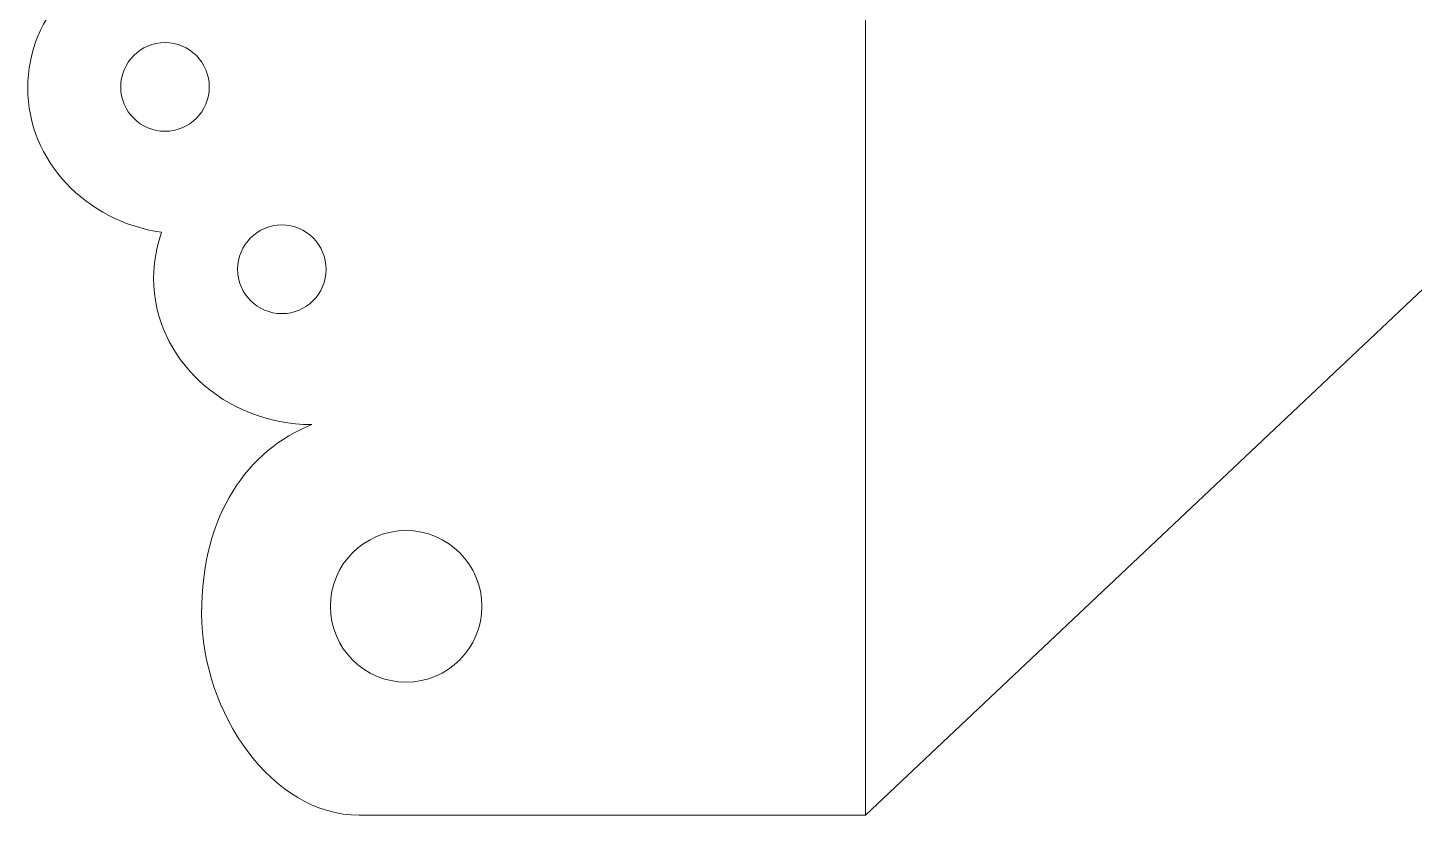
# Model space of a CAD drawing. Header units: centimetres. Extents: x -11.5 to 11.5, y -12.6 to 12.6.
# Drawn here: x -11.46 to -5.73, y -12.58 to -9.33 of the extents above; entities that cross this region are included whole.
import ezdxf
from ezdxf.lldxf.tags import DXFTag

# ---------------------------------------------------------------- set-up
doc = ezdxf.new("R2010")
doc.units = ezdxf.units.CM
doc.header["$MEASUREMENT"] = 0
doc.layers.add('Camada 1', color=7, linetype='Continuous')
tags = doc.linetypes.add('New Line15', pattern=[0.8, 0.5, -0.3]).pattern_tags.tags
tags[6:7] = [DXFTag(74, 4), DXFTag(75, 0), DXFTag(340, '0'), DXFTag(46, 1.0), DXFTag(50, 0.0), DXFTag(44, 0.0), DXFTag(45, 0.0)]
tags[4:5] = [DXFTag(74, 4), DXFTag(75, 0), DXFTag(340, '0'), DXFTag(46, 1.0), DXFTag(50, 0.0), DXFTag(44, 0.0), DXFTag(45, 0.0)]

msp = doc.modelspace()

# ---------------------------------------------------------------- linework, layer by layer
at = {"layer": 'Camada 1', "lineweight": 20}
for points, knots in [([(10.09125, 11.42), (10.09125, 11.42), (10.11903, 11.42), (10.11903, 11.42), (10.11903, 11.42), (10.11903, 11.42), (9.80152, 12.43813), (9.80152, 12.43813), (9.80152, 12.43813), (9.80152, 12.43813), (7.99952, 12.47341), (7.99952, 12.47341), (7.99952, 12.47341), (7.99952, 12.47341), (7.99952, 11.42), (7.99952, 11.42), (7.99952, 11.42), (7.99952, 11.42), (5.49952, 9.1435), (5.49952, 9.1435), (5.49952, 9.1435), (5.49952, 9.1435), (3.00049, 11.41912), (3.00049, 11.41912), (3.00049, 11.41912), (3.00049, 11.41912), (3.00049, 11.42), (3.00049, 11.42), (3.00049, 11.42), (3.00049, 11.42), (2.54188, 12.58), (2.54188, 12.58), (2.54188, 12.58), (2.54188, 12.58), (-2.45272, 12.58), (-2.45272, 12.58), (-2.45272, 12.58), (-2.45272, 12.58), (-2.99952, 11.42), (-2.99952, 11.42), (-2.99952, 11.42), (-2.99952, 11.42), (-5.49952, 9.1435), (-5.49952, 9.1435), (-5.49952, 9.1435), (-5.49952, 9.1435), (-7.99952, 11.42), (-7.99952, 11.42), (-7.99952, 11.42), (-7.99952, 11.42), (-7.99952, 12.24409), (-7.99952, 12.24409), (-7.99952, 12.24409), (-7.99952, 12.24409), (-9.58367, 12.24409), (-9.58367, 12.24409), (-9.58367, 12.24409), (-9.58367, 12.24409), (-10.16575, 11.42), (-10.16575, 11.42), (-10.16575, 11.42), (-10.16575, 11.42), (-10.09125, 11.42), (-10.09125, 11.42), (-10.09125, 11.42), (-10.45169, 11.42), (-10.74389, 11.05244), (-10.74389, 10.59903), (-10.74389, 10.59903), (-10.74389, 10.23077), (-10.55112, 9.91916), (-10.2856, 9.8151), (-10.2856, 9.8151), (-10.64833, 9.81493), (-10.94231, 9.54451), (-10.94231, 9.21097), (-10.94231, 9.21097), (-10.94231, 9.14457), (-10.93063, 9.08069), (-10.9091, 9.02092), (-10.9091, 9.02092), (-11.22281, 8.97528), (-11.46266, 8.72554), (-11.46266, 8.42427), (-11.46266, 8.42427), (-11.46266, 8.123), (-11.22281, 7.87326), (-10.9091, 7.82762), (-10.9091, 7.82762), (-10.93063, 7.76785), (-10.94231, 7.70397), (-10.94231, 7.63757), (-10.94231, 7.63757), (-10.94231, 7.30493), (-10.64991, 7.03511), (-10.28854, 7.03348), (-10.28854, 7.03348), (-10.55254, 6.92859), (-10.74389, 6.66198), (-10.74389, 6.25303), (-10.74389, 6.25303), (-10.74389, 5.84408), (-10.45278, 5.42), (-10.09235, 5.42), (-10.09235, 5.42), (-10.09235, 5.42), (-10.09125, 5.42), (-10.09125, 5.42), (-10.09125, 5.42), (-10.45169, 5.42), (-10.74389, 5.05244), (-10.74389, 4.59903), (-10.74389, 4.59903), (-10.74389, 4.23077), (-10.55112, 3.91916), (-10.2856, 3.8151), (-10.2856, 3.8151), (-10.64833, 3.81493), (-10.94231, 3.54451), (-10.94231, 3.21097), (-10.94231, 3.21097), (-10.94231, 3.14457), (-10.93063, 3.08069), (-10.9091, 3.02092), (-10.9091, 3.02092), (-11.22281, 2.97528), (-11.46266, 2.72554), (-11.46266, 2.42427), (-11.46266, 2.42427), (-11.46266, 2.123), (-11.22281, 1.87326), (-10.9091, 1.82762), (-10.9091, 1.82762), (-10.93063, 1.76785), (-10.94231, 1.70397), (-10.94231, 1.63757), (-10.94231, 1.63757), (-10.94231, 1.30493), (-10.64991, 1.03511), (-10.28854, 1.03348), (-10.28854, 1.03348), (-10.55254, 0.92859), (-10.74389, 0.66198), (-10.74389, 0.25303), (-10.74389, 0.25303), (-10.74389, -0.15592), (-10.45278, -0.58), (-10.09235, -0.58), (-10.09235, -0.58), (-10.09235, -0.58), (-10.09125, -0.58), (-10.09125, -0.58), (-10.09125, -0.58), (-10.45169, -0.58), (-10.74389, -0.94756), (-10.74389, -1.40097), (-10.74389, -1.40097), (-10.74389, -1.76923), (-10.55112, -2.08084), (-10.2856, -2.1849), (-10.2856, -2.1849), (-10.64833, -2.18507), (-10.94231, -2.45549), (-10.94231, -2.78903), (-10.94231, -2.78903), (-10.94231, -2.85543), (-10.93063, -2.91931), (-10.9091, -2.97908), (-10.9091, -2.97908), (-11.22281, -3.02472), (-11.46266, -3.27446), (-11.46266, -3.57573), (-11.46266, -3.57573), (-11.46266, -3.877), (-11.22281, -4.12674), (-10.9091, -4.17238), (-10.9091, -4.17238), (-10.93063, -4.23215), (-10.94231, -4.29603), (-10.94231, -4.36243), (-10.94231, -4.36243), (-10.94231, -4.69507), (-10.64991, -4.96489), (-10.28854, -4.96652), (-10.28854, -4.96652), (-10.55254, -5.07141), (-10.74389, -5.33802), (-10.74389, -5.74697), (-10.74389, -5.74697), (-10.74389, -6.15592), (-10.45278, -6.58), (-10.09235, -6.58), (-10.09235, -6.58), (-10.09235, -6.58), (-10.09125, -6.58), (-10.09125, -6.58), (-10.09125, -6.58), (-10.45169, -6.58), (-10.74389, -6.94756), (-10.74389, -7.40097), (-10.74389, -7.40097), (-10.74389, -7.76923), (-10.55112, -8.08084), (-10.2856, -8.1849), (-10.2856, -8.1849), (-10.64833, -8.18507), (-10.94231, -8.45549), (-10.94231, -8.78903), (-10.94231, -8.78903), (-10.94231, -8.85543), (-10.93063, -8.91931), (-10.9091, -8.97908), (-10.9091, -8.97908), (-11.22281, -9.02472), (-11.46266, -9.27446), (-11.46266, -9.57573), (-11.46266, -9.57573), (-11.46266, -9.877), (-11.22281, -10.12674), (-10.9091, -10.17238), (-10.9091, -10.17238), (-10.93063, -10.23215), (-10.94231, -10.29603), (-10.94231, -10.36243), (-10.94231, -10.36243), (-10.94231, -10.69507), (-10.64991, -10.96489), (-10.28854, -10.96652), (-10.28854, -10.96652), (-10.55254, -11.07141), (-10.74389, -11.33802), (-10.74389, -11.74697), (-10.74389, -11.74697), (-10.74389, -12.15592), (-10.45278, -12.58), (-10.09235, -12.58), (-10.09235, -12.58), (-10.09235, -12.58), (-9.93611, -12.58), (-9.93611, -12.58), (-9.93611, -12.58), (-9.93611, -12.58), (-7.99952, -12.58), (-7.99952, -12.58), (-7.99952, -12.58), (-7.99952, -12.58), (-5.49952, -10.22079), (-5.49952, -10.22079), (-5.49952, -10.22079), (-5.49952, -10.22079), (-2.99952, -12.58), (-2.99952, -12.58), (-2.99952, -12.58), (-2.99952, -12.58), (2.99952, -12.58), (2.99952, -12.58), (2.99952, -12.58), (2.99952, -12.58), (3.00049, -12.58), (3.00049, -12.58), (3.00049, -12.58), (3.00049, -12.58), (3.00049, -12.57908), (3.00049, -12.57908), (3.00049, -12.57908), (3.00049, -12.57908), (5.49952, -10.22079), (5.49952, -10.22079), (5.49952, -10.22079), (5.49952, -10.22079), (7.99952, -12.58), (7.99952, -12.58), (7.99952, -12.58), (7.99952, -12.58), (9.9361, -12.58), (9.9361, -12.58), (9.9361, -12.58), (9.9361, -12.58), (10.09235, -12.58), (10.09235, -12.58), (10.09235, -12.58), (10.45278, -12.58), (10.74389, -12.15592), (10.74389, -11.74697), (10.74389, -11.74697), (10.74389, -11.33802), (10.55254, -11.07141), (10.28853, -10.96652), (10.28853, -10.96652), (10.64991, -10.96489), (10.94231, -10.69507), (10.94231, -10.36243), (10.94231, -10.36243), (10.94231, -10.29603), (10.93063, -10.23215), (10.9091, -10.17238), (10.9091, -10.17238), (11.22281, -10.12674), (11.46265, -9.877), (11.46265, -9.57573), (11.46265, -9.57573), (11.46265, -9.27446), (11.22281, -9.02472), (10.9091, -8.97908), (10.9091, -8.97908), (10.93063, -8.91931), (10.94231, -8.85543), (10.94231, -8.78903), (10.94231, -8.78903), (10.94231, -8.45549), (10.64833, -8.18507), (10.2856, -8.1849), (10.2856, -8.1849), (10.55112, -8.08084), (10.74389, -7.76923), (10.74389, -7.40097), (10.74389, -7.40097), (10.74389, -6.94756), (10.45168, -6.58), (10.09125, -6.58), (10.09125, -6.58), (10.09125, -6.58), (10.09235, -6.58), (10.09235, -6.58), (10.09235, -6.58), (10.45278, -6.58), (10.74389, -6.15592), (10.74389, -5.74697), (10.74389, -5.74697), (10.74389, -5.33802), (10.55254, -5.07141), (10.28853, -4.96652), (10.28853, -4.96652), (10.64991, -4.96489), (10.94231, -4.69507), (10.94231, -4.36243), (10.94231, -4.36243), (10.94231, -4.29603), (10.93063, -4.23215), (10.9091, -4.17238), (10.9091, -4.17238), (11.22281, -4.12674), (11.46265, -3.877), (11.46265, -3.57573), (11.46265, -3.57573), (11.46265, -3.27446), (11.22281, -3.02472), (10.9091, -2.97908), (10.9091, -2.97908), (10.93063, -2.91931), (10.94231, -2.85543), (10.94231, -2.78903), (10.94231, -2.78903), (10.94231, -2.45549), (10.64833, -2.18507), (10.2856, -2.1849), (10.2856, -2.1849), (10.55112, -2.08084), (10.74389, -1.76923), (10.74389, -1.40097), (10.74389, -1.40097), (10.74389, -0.94756), (10.45168, -0.58), (10.09125, -0.58), (10.09125, -0.58), (10.09125, -0.58), (10.09235, -0.58), (10.09235, -0.58), (10.09235, -0.58), (10.45278, -0.58), (10.74389, -0.15592), (10.74389, 0.25303), (10.74389, 0.25303), (10.74389, 0.66198), (10.55254, 0.92859), (10.28853, 1.03348), (10.28853, 1.03348), (10.64991, 1.03511), (10.94231, 1.30493), (10.94231, 1.63757), (10.94231, 1.63757), (10.94231, 1.70397), (10.93063, 1.76785), (10.9091, 1.82762), (10.9091, 1.82762), (11.22281, 1.87326), (11.46265, 2.123), (11.46265, 2.42427), (11.46265, 2.42427), (11.46265, 2.72554), (11.22281, 2.97528), (10.9091, 3.02092), (10.9091, 3.02092), (10.93063, 3.08069), (10.94231, 3.14457), (10.94231, 3.21097), (10.94231, 3.21097), (10.94231, 3.54451), (10.64833, 3.81493), (10.2856, 3.8151), (10.2856, 3.8151), (10.55112, 3.91916), (10.74389, 4.23077), (10.74389, 4.59903), (10.74389, 4.59903), (10.74389, 5.05244), (10.45168, 5.42), (10.09125, 5.42), (10.09125, 5.42), (10.09125, 5.42), (10.09235, 5.42), (10.09235, 5.42), (10.09235, 5.42), (10.45278, 5.42), (10.74389, 5.84408), (10.74389, 6.25303), (10.74389, 6.25303), (10.74389, 6.66198), (10.55254, 6.92859), (10.28853, 7.03348), (10.28853, 7.03348), (10.64991, 7.03511), (10.94231, 7.30493), (10.94231, 7.63757), (10.94231, 7.63757), (10.94231, 7.70397), (10.93063, 7.76785), (10.9091, 7.82762), (10.9091, 7.82762), (11.22281, 7.87326), (11.46265, 8.123), (11.46265, 8.42427), (11.46265, 8.42427), (11.46265, 8.72554), (11.22281, 8.97528), (10.9091, 9.02092), (10.9091, 9.02092), (10.93063, 9.08069), (10.94231, 9.14457), (10.94231, 9.21097), (10.94231, 9.21097), (10.94231, 9.54451), (10.64833, 9.81493), (10.2856, 9.8151), (10.2856, 9.8151), (10.55112, 9.91916), (10.74389, 10.23077), (10.74389, 10.59903), (10.74389, 10.59903), (10.74389, 11.05244), (10.45168, 11.42), (10.09125, 11.42)], [0, 0, 0, 0, 0.0087719, 0.0087719, 0.0087719, 0.0087719, 0.0175439, 0.0175439, 0.0175439, 0.0175439, 0.0263158, 0.0263158, 0.0263158, 0.0263158, 0.0350877, 0.0350877, 0.0350877, 0.0350877, 0.0438596, 0.0438596, 0.0438596, 0.0438596, 0.0526316, 0.0526316, 0.0526316, 0.0526316, 0.0614035, 0.0614035, 0.0614035, 0.0614035, 0.0701754, 0.0701754, 0.0701754, 0.0701754, 0.0789474, 0.0789474, 0.0789474, 0.0789474, 0.0877193, 0.0877193, 0.0877193, 0.0877193, 0.0964912, 0.0964912, 0.0964912, 0.0964912, 0.1052632, 0.1052632, 0.1052632, 0.1052632, 0.1140351, 0.1140351, 0.1140351, 0.1140351, 0.122807, 0.122807, 0.122807, 0.122807, 0.1315789, 0.1315789, 0.1315789, 0.1315789, 0.1403509, 0.1403509, 0.1403509, 0.1403509, 0.1491228, 0.1491228, 0.1491228, 0.1491228, 0.1578947, 0.1578947, 0.1578947, 0.1578947, 0.1666667, 0.1666667, 0.1666667, 0.1666667, 0.1754386, 0.1754386, 0.1754386, 0.1754386, 0.1842105, 0.1842105, 0.1842105, 0.1842105, 0.1929825, 0.1929825, 0.1929825, 0.1929825, 0.2017544, 0.2017544, 0.2017544, 0.2017544, 0.2105263, 0.2105263, 0.2105263, 0.2105263, 0.2192982, 0.2192982, 0.2192982, 0.2192982, 0.2280702, 0.2280702, 0.2280702, 0.2280702, 0.2368421, 0.2368421, 0.2368421, 0.2368421, 0.245614, 0.245614, 0.245614, 0.245614, 0.254386, 0.254386, 0.254386, 0.254386, 0.2631579, 0.2631579, 0.2631579, 0.2631579, 0.2719298, 0.2719298, 0.2719298, 0.2719298, 0.2807018, 0.2807018, 0.2807018, 0.2807018, 0.2894737, 0.2894737, 0.2894737, 0.2894737, 0.2982456, 0.2982456, 0.2982456, 0.2982456, 0.3070175, 0.3070175, 0.3070175, 0.3070175, 0.3157895, 0.3157895, 0.3157895, 0.3157895, 0.3245614, 0.3245614, 0.3245614, 0.3245614, 0.3333333, 0.3333333, 0.3333333, 0.3333333, 0.3421053, 0.3421053, 0.3421053, 0.3421053, 0.3508772, 0.3508772, 0.3508772, 0.3508772, 0.3596491, 0.3596491, 0.3596491, 0.3596491, 0.3684211, 0.3684211, 0.3684211, 0.3684211, 0.377193, 0.377193, 0.377193, 0.377193, 0.3859649, 0.3859649, 0.3859649, 0.3859649, 0.3947368, 0.3947368, 0.3947368, 0.3947368, 0.4035088, 0.4035088, 0.4035088, 0.4035088, 0.4122807, 0.4122807, 0.4122807, 0.4122807, 0.4210526, 0.4210526, 0.4210526, 0.4210526, 0.4298246, 0.4298246, 0.4298246, 0.4298246, 0.4385965, 0.4385965, 0.4385965, 0.4385965, 0.4473684, 0.4473684, 0.4473684, 0.4473684, 0.4561404, 0.4561404, 0.4561404, 0.4561404, 0.4649123, 0.4649123, 0.4649123, 0.4649123, 0.4736842, 0.4736842, 0.4736842, 0.4736842, 0.4824561, 0.4824561, 0.4824561, 0.4824561, 0.4912281, 0.4912281, 0.4912281, 0.4912281, 0.5, 0.5, 0.5, 0.5, 0.5087719, 0.5087719, 0.5087719, 0.5087719, 0.5175439, 0.5175439, 0.5175439, 0.5175439, 0.5263158, 0.5263158, 0.5263158, 0.5263158, 0.5350877, 0.5350877, 0.5350877, 0.5350877, 0.5438596, 0.5438596, 0.5438596, 0.5438596, 0.5526316, 0.5526316, 0.5526316, 0.5526316, 0.5614035, 0.5614035, 0.5614035, 0.5614035, 0.5701754, 0.5701754, 0.5701754, 0.5701754, 0.5789474, 0.5789474, 0.5789474, 0.5789474, 0.5877193, 0.5877193, 0.5877193, 0.5877193, 0.5964912, 0.5964912, 0.5964912, 0.5964912, 0.6052632, 0.6052632, 0.6052632, 0.6052632, 0.6140351, 0.6140351, 0.6140351, 0.6140351, 0.622807, 0.622807, 0.622807, 0.622807, 0.6315789, 0.6315789, 0.6315789, 0.6315789, 0.6403509, 0.6403509, 0.6403509, 0.6403509, 0.6491228, 0.6491228, 0.6491228, 0.6491228, 0.6578947, 0.6578947, 0.6578947, 0.6578947, 0.6666667, 0.6666667, 0.6666667, 0.6666667, 0.6754386, 0.6754386, 0.6754386, 0.6754386, 0.6842105, 0.6842105, 0.6842105, 0.6842105, 0.6929825, 0.6929825, 0.6929825, 0.6929825, 0.7017544, 0.7017544, 0.7017544, 0.7017544, 0.7105263, 0.7105263, 0.7105263, 0.7105263, 0.7192982, 0.7192982, 0.7192982, 0.7192982, 0.7280702, 0.7280702, 0.7280702, 0.7280702, 0.7368421, 0.7368421, 0.7368421, 0.7368421, 0.745614, 0.745614, 0.745614, 0.745614, 0.754386, 0.754386, 0.754386, 0.754386, 0.7631579, 0.7631579, 0.7631579, 0.7631579, 0.7719298, 0.7719298, 0.7719298, 0.7719298, 0.7807018, 0.7807018, 0.7807018, 0.7807018, 0.7894737, 0.7894737, 0.7894737, 0.7894737, 0.7982456, 0.7982456, 0.7982456, 0.7982456, 0.8070175, 0.8070175, 0.8070175, 0.8070175, 0.8157895, 0.8157895, 0.8157895, 0.8157895, 0.8245614, 0.8245614, 0.8245614, 0.8245614, 0.8333333, 0.8333333, 0.8333333, 0.8333333, 0.8421053, 0.8421053, 0.8421053, 0.8421053, 0.8508772, 0.8508772, 0.8508772, 0.8508772, 0.8596491, 0.8596491, 0.8596491, 0.8596491, 0.8684211, 0.8684211, 0.8684211, 0.8684211, 0.877193, 0.877193, 0.877193, 0.877193, 0.8859649, 0.8859649, 0.8859649, 0.8859649, 0.8947368, 0.8947368, 0.8947368, 0.8947368, 0.9035088, 0.9035088, 0.9035088, 0.9035088, 0.9122807, 0.9122807, 0.9122807, 0.9122807, 0.9210526, 0.9210526, 0.9210526, 0.9210526, 0.9298246, 0.9298246, 0.9298246, 0.9298246, 0.9385965, 0.9385965, 0.9385965, 0.9385965, 0.9473684, 0.9473684, 0.9473684, 0.9473684, 0.9561404, 0.9561404, 0.9561404, 0.9561404, 0.9649123, 0.9649123, 0.9649123, 0.9649123, 0.9736842, 0.9736842, 0.9736842, 0.9736842, 0.9824561, 0.9824561, 0.9824561, 0.9824561, 1, 1, 1, 1]), ([(-10.89512, -9.38891), (-10.99618, -9.38891), (-11.07811, -9.47084), (-11.07811, -9.57191), (-11.07811, -9.57191), (-11.07812, -9.67298), (-10.99618, -9.75491), (-10.89512, -9.75491), (-10.89512, -9.75491), (-10.79405, -9.75491), (-10.71212, -9.67298), (-10.71212, -9.57191), (-10.71212, -9.57191), (-10.71211, -9.47084), (-10.79405, -9.38891), (-10.89512, -9.38891)], [0, 0, 0, 0, 0.2, 0.2, 0.2, 0.2, 0.4, 0.4, 0.4, 0.4, 0.6, 0.6, 0.6, 0.6, 1, 1, 1, 1]), ([(-10.89512, -9.38891), (-10.99618, -9.38891), (-11.07811, -9.47084), (-11.07811, -9.57191), (-11.07811, -9.57191), (-11.07812, -9.67298), (-10.99618, -9.75491), (-10.89512, -9.75491), (-10.89512, -9.75491), (-10.79405, -9.75491), (-10.71212, -9.67298), (-10.71212, -9.57191), (-10.71212, -9.57191), (-10.71211, -9.47084), (-10.79405, -9.38891), (-10.89512, -9.38891)], [0, 0, 0, 0, 0.2, 0.2, 0.2, 0.2, 0.4, 0.4, 0.4, 0.4, 0.6, 0.6, 0.6, 0.6, 1, 1, 1, 1]), ([(-10.89512, -9.38891), (-10.99618, -9.38891), (-11.07811, -9.47084), (-11.07811, -9.57191), (-11.07811, -9.57191), (-11.07812, -9.67298), (-10.99618, -9.75491), (-10.89512, -9.75491), (-10.89512, -9.75491), (-10.79405, -9.75491), (-10.71212, -9.67298), (-10.71212, -9.57191), (-10.71212, -9.57191), (-10.71211, -9.47084), (-10.79405, -9.38891), (-10.89512, -9.38891)], [0, 0, 0, 0, 0.2, 0.2, 0.2, 0.2, 0.4, 0.4, 0.4, 0.4, 0.6, 0.6, 0.6, 0.6, 1, 1, 1, 1]), ([(-10.89512, -9.38891), (-10.99618, -9.38891), (-11.07811, -9.47085), (-11.07811, -9.57191), (-11.07811, -9.57191), (-11.07812, -9.67298), (-10.99618, -9.75491), (-10.89512, -9.75491), (-10.89512, -9.75491), (-10.79405, -9.75491), (-10.71212, -9.67298), (-10.71212, -9.57191), (-10.71212, -9.57191), (-10.71211, -9.47085), (-10.79405, -9.38891), (-10.89512, -9.38891)], [0, 0, 0, 0, 0.2, 0.2, 0.2, 0.2, 0.4, 0.4, 0.4, 0.4, 0.6, 0.6, 0.6, 0.6, 1, 1, 1, 1]), ([(-10.89512, -9.38892), (-10.99618, -9.38892), (-11.07811, -9.47085), (-11.07811, -9.57192), (-11.07811, -9.57192), (-11.07812, -9.67298), (-10.99618, -9.75492), (-10.89512, -9.75492), (-10.89512, -9.75492), (-10.79405, -9.75492), (-10.71212, -9.67298), (-10.71212, -9.57192), (-10.71212, -9.57192), (-10.71211, -9.47085), (-10.79405, -9.38892), (-10.89512, -9.38892)], [0, 0, 0, 0, 0.2, 0.2, 0.2, 0.2, 0.4, 0.4, 0.4, 0.4, 0.6, 0.6, 0.6, 0.6, 1, 1, 1, 1]), ([(-10.89512, -9.38892), (-10.99618, -9.38892), (-11.07811, -9.47085), (-11.07811, -9.57192), (-11.07811, -9.57192), (-11.07812, -9.67298), (-10.99618, -9.75492), (-10.89512, -9.75492), (-10.89512, -9.75492), (-10.79405, -9.75492), (-10.71212, -9.67299), (-10.71212, -9.57192), (-10.71212, -9.57192), (-10.71211, -9.47085), (-10.79405, -9.38892), (-10.89512, -9.38892)], [0, 0, 0, 0, 0.2, 0.2, 0.2, 0.2, 0.4, 0.4, 0.4, 0.4, 0.6, 0.6, 0.6, 0.6, 1, 1, 1, 1]), ([(-10.89512, -9.38892), (-10.99618, -9.38892), (-11.07811, -9.47085), (-11.07811, -9.57192), (-11.07811, -9.57192), (-11.07812, -9.67299), (-10.99618, -9.75492), (-10.89512, -9.75492), (-10.89512, -9.75492), (-10.79405, -9.75492), (-10.71212, -9.67299), (-10.71212, -9.57192), (-10.71212, -9.57192), (-10.71211, -9.47085), (-10.79405, -9.38892), (-10.89512, -9.38892)], [0, 0, 0, 0, 0.2, 0.2, 0.2, 0.2, 0.4, 0.4, 0.4, 0.4, 0.6, 0.6, 0.6, 0.6, 1, 1, 1, 1]), ([(-10.89512, -9.38892), (-10.99618, -9.38892), (-11.07811, -9.47085), (-11.07811, -9.57192), (-11.07811, -9.57192), (-11.07812, -9.67299), (-10.99618, -9.75492), (-10.89512, -9.75492), (-10.89512, -9.75492), (-10.79405, -9.75492), (-10.71212, -9.67299), (-10.71212, -9.57192), (-10.71212, -9.57192), (-10.71211, -9.47085), (-10.79405, -9.38892), (-10.89512, -9.38892)], [0, 0, 0, 0, 0.2, 0.2, 0.2, 0.2, 0.4, 0.4, 0.4, 0.4, 0.6, 0.6, 0.6, 0.6, 1, 1, 1, 1]), ([(-10.89512, -9.38892), (-10.99618, -9.38892), (-11.07811, -9.47085), (-11.07811, -9.57192), (-11.07811, -9.57192), (-11.07812, -9.67299), (-10.99618, -9.75492), (-10.89512, -9.75492), (-10.89512, -9.75492), (-10.79405, -9.75492), (-10.71212, -9.67299), (-10.71212, -9.57192), (-10.71212, -9.57192), (-10.71211, -9.47085), (-10.79405, -9.38892), (-10.89512, -9.38892)], [0, 0, 0, 0, 0.2, 0.2, 0.2, 0.2, 0.4, 0.4, 0.4, 0.4, 0.6, 0.6, 0.6, 0.6, 1, 1, 1, 1]), ([(-10.89512, -9.38892), (-10.99618, -9.38892), (-11.07811, -9.47085), (-11.07811, -9.57192), (-11.07811, -9.57192), (-11.07812, -9.67299), (-10.99618, -9.75492), (-10.89512, -9.75492), (-10.89512, -9.75492), (-10.79405, -9.75492), (-10.71212, -9.67299), (-10.71212, -9.57192), (-10.71212, -9.57192), (-10.71211, -9.47085), (-10.79405, -9.38892), (-10.89512, -9.38892)], [0, 0, 0, 0, 0.2, 0.2, 0.2, 0.2, 0.4, 0.4, 0.4, 0.4, 0.6, 0.6, 0.6, 0.6, 1, 1, 1, 1]), ([(-10.89512, -9.38892), (-10.99618, -9.38892), (-11.07811, -9.47086), (-11.07811, -9.57192), (-11.07811, -9.57192), (-11.07812, -9.67299), (-10.99618, -9.75492), (-10.89512, -9.75492), (-10.89512, -9.75492), (-10.79405, -9.75492), (-10.71212, -9.67299), (-10.71212, -9.57192), (-10.71212, -9.57192), (-10.71211, -9.47086), (-10.79405, -9.38892), (-10.89512, -9.38892)], [0, 0, 0, 0, 0.2, 0.2, 0.2, 0.2, 0.4, 0.4, 0.4, 0.4, 0.6, 0.6, 0.6, 0.6, 1, 1, 1, 1]), ([(-10.89512, -9.38892), (-10.99618, -9.38892), (-11.07811, -9.47086), (-11.07811, -9.57192), (-11.07811, -9.57192), (-11.07812, -9.67299), (-10.99618, -9.75492), (-10.89512, -9.75492), (-10.89512, -9.75492), (-10.79405, -9.75492), (-10.71212, -9.67299), (-10.71212, -9.57193), (-10.71212, -9.57193), (-10.71211, -9.47086), (-10.79405, -9.38892), (-10.89512, -9.38892)], [0, 0, 0, 0, 0.2, 0.2, 0.2, 0.2, 0.4, 0.4, 0.4, 0.4, 0.6, 0.6, 0.6, 0.6, 1, 1, 1, 1]), ([(-10.89512, -9.38893), (-10.99618, -9.38893), (-11.07811, -9.47086), (-11.07811, -9.57193), (-11.07811, -9.57193), (-11.07812, -9.67299), (-10.99618, -9.75493), (-10.89512, -9.75493), (-10.89512, -9.75493), (-10.79405, -9.75493), (-10.71212, -9.67299), (-10.71212, -9.57193), (-10.71212, -9.57193), (-10.71211, -9.47086), (-10.79405, -9.38893), (-10.89512, -9.38893)], [0, 0, 0, 0, 0.2, 0.2, 0.2, 0.2, 0.4, 0.4, 0.4, 0.4, 0.6, 0.6, 0.6, 0.6, 1, 1, 1, 1]), ([(-10.89512, -9.38893), (-10.99618, -9.38893), (-11.07811, -9.47086), (-11.07811, -9.57193), (-11.07811, -9.57193), (-11.07812, -9.673), (-10.99618, -9.75493), (-10.89512, -9.75493), (-10.89512, -9.75493), (-10.79405, -9.75493), (-10.71212, -9.673), (-10.71212, -9.57193), (-10.71212, -9.57193), (-10.71211, -9.47086), (-10.79405, -9.38893), (-10.89512, -9.38893)], [0, 0, 0, 0, 0.2, 0.2, 0.2, 0.2, 0.4, 0.4, 0.4, 0.4, 0.6, 0.6, 0.6, 0.6, 1, 1, 1, 1]), ([(-10.89512, -9.38893), (-10.99618, -9.38893), (-11.07811, -9.47086), (-11.07811, -9.57193), (-11.07811, -9.57193), (-11.07812, -9.673), (-10.99618, -9.75493), (-10.89512, -9.75493), (-10.89512, -9.75493), (-10.79405, -9.75493), (-10.71212, -9.673), (-10.71212, -9.57193), (-10.71212, -9.57193), (-10.71211, -9.47086), (-10.79405, -9.38893), (-10.89512, -9.38893)], [0, 0, 0, 0, 0.2, 0.2, 0.2, 0.2, 0.4, 0.4, 0.4, 0.4, 0.6, 0.6, 0.6, 0.6, 1, 1, 1, 1]), ([(-10.89512, -9.38893), (-10.99618, -9.38893), (-11.07811, -9.47086), (-11.07811, -9.57193), (-11.07811, -9.57193), (-11.07812, -9.673), (-10.99618, -9.75493), (-10.89512, -9.75493), (-10.89512, -9.75493), (-10.79405, -9.75493), (-10.71212, -9.673), (-10.71212, -9.57193), (-10.71212, -9.57193), (-10.71211, -9.47086), (-10.79405, -9.38893), (-10.89512, -9.38893)], [0, 0, 0, 0, 0.2, 0.2, 0.2, 0.2, 0.4, 0.4, 0.4, 0.4, 0.6, 0.6, 0.6, 0.6, 1, 1, 1, 1]), ([(-10.89512, -9.38893), (-10.99618, -9.38893), (-11.07811, -9.47086), (-11.07811, -9.57193), (-11.07811, -9.57193), (-11.07812, -9.673), (-10.99618, -9.75493), (-10.89512, -9.75493), (-10.89512, -9.75493), (-10.79405, -9.75493), (-10.71212, -9.673), (-10.71212, -9.57193), (-10.71212, -9.57193), (-10.71211, -9.47086), (-10.79405, -9.38893), (-10.89512, -9.38893)], [0, 0, 0, 0, 0.2, 0.2, 0.2, 0.2, 0.4, 0.4, 0.4, 0.4, 0.6, 0.6, 0.6, 0.6, 1, 1, 1, 1]), ([(-10.89512, -9.38893), (-10.99618, -9.38893), (-11.07811, -9.47086), (-11.07811, -9.57193), (-11.07811, -9.57193), (-11.07812, -9.673), (-10.99618, -9.75493), (-10.89512, -9.75493), (-10.89512, -9.75493), (-10.79405, -9.75493), (-10.71212, -9.673), (-10.71212, -9.57193), (-10.71212, -9.57193), (-10.71211, -9.47086), (-10.79405, -9.38893), (-10.89512, -9.38893)], [0, 0, 0, 0, 0.2, 0.2, 0.2, 0.2, 0.4, 0.4, 0.4, 0.4, 0.6, 0.6, 0.6, 0.6, 1, 1, 1, 1]), ([(-10.89512, -9.38893), (-10.99618, -9.38893), (-11.07811, -9.47087), (-11.07811, -9.57193), (-11.07811, -9.57193), (-11.07812, -9.673), (-10.99618, -9.75493), (-10.89512, -9.75493), (-10.89512, -9.75493), (-10.79405, -9.75493), (-10.71212, -9.673), (-10.71212, -9.57193), (-10.71212, -9.57193), (-10.71211, -9.47087), (-10.79405, -9.38893), (-10.89512, -9.38893)], [0, 0, 0, 0, 0.2, 0.2, 0.2, 0.2, 0.4, 0.4, 0.4, 0.4, 0.6, 0.6, 0.6, 0.6, 1, 1, 1, 1]), ([(-10.89512, -9.38894), (-10.99618, -9.38894), (-11.07811, -9.47087), (-11.07811, -9.57193), (-11.07811, -9.57193), (-11.07812, -9.673), (-10.99618, -9.75493), (-10.89512, -9.75494), (-10.89512, -9.75494), (-10.79405, -9.75494), (-10.71212, -9.673), (-10.71212, -9.57194), (-10.71212, -9.57194), (-10.71211, -9.47087), (-10.79405, -9.38894), (-10.89512, -9.38894)], [0, 0, 0, 0, 0.2, 0.2, 0.2, 0.2, 0.4, 0.4, 0.4, 0.4, 0.6, 0.6, 0.6, 0.6, 1, 1, 1, 1]), ([(-10.89512, -9.38894), (-10.99618, -9.38894), (-11.07811, -9.47087), (-11.07811, -9.57194), (-11.07811, -9.57194), (-11.07812, -9.673), (-10.99618, -9.75494), (-10.89512, -9.75494), (-10.89512, -9.75494), (-10.79405, -9.75494), (-10.71212, -9.67301), (-10.71212, -9.57194), (-10.71212, -9.57194), (-10.71211, -9.47087), (-10.79405, -9.38894), (-10.89512, -9.38894)], [0, 0, 0, 0, 0.2, 0.2, 0.2, 0.2, 0.4, 0.4, 0.4, 0.4, 0.6, 0.6, 0.6, 0.6, 1, 1, 1, 1]), ([(-10.41226, -10.14193), (-10.51332, -10.14193), (-10.59525, -10.22386), (-10.59525, -10.32493), (-10.59525, -10.32493), (-10.59526, -10.426), (-10.51332, -10.50793), (-10.41226, -10.50793), (-10.41226, -10.50793), (-10.31119, -10.50793), (-10.22926, -10.426), (-10.22926, -10.32493), (-10.22926, -10.32493), (-10.22925, -10.22386), (-10.31119, -10.14193), (-10.41226, -10.14193)], [0, 0, 0, 0, 0.2, 0.2, 0.2, 0.2, 0.4, 0.4, 0.4, 0.4, 0.6, 0.6, 0.6, 0.6, 1, 1, 1, 1]), ([(-10.41226, -10.14193), (-10.51332, -10.14193), (-10.59525, -10.22386), (-10.59525, -10.32493), (-10.59525, -10.32493), (-10.59526, -10.426), (-10.51332, -10.50793), (-10.41226, -10.50793), (-10.41226, -10.50793), (-10.31119, -10.50793), (-10.22926, -10.426), (-10.22926, -10.32493), (-10.22926, -10.32493), (-10.22925, -10.22386), (-10.31119, -10.14193), (-10.41226, -10.14193)], [0, 0, 0, 0, 0.2, 0.2, 0.2, 0.2, 0.4, 0.4, 0.4, 0.4, 0.6, 0.6, 0.6, 0.6, 1, 1, 1, 1]), ([(-10.41226, -10.14193), (-10.51332, -10.14193), (-10.59525, -10.22386), (-10.59525, -10.32493), (-10.59525, -10.32493), (-10.59526, -10.426), (-10.51332, -10.50793), (-10.41226, -10.50793), (-10.41226, -10.50793), (-10.31119, -10.50793), (-10.22926, -10.426), (-10.22926, -10.32493), (-10.22926, -10.32493), (-10.22925, -10.22386), (-10.31119, -10.14193), (-10.41226, -10.14193)], [0, 0, 0, 0, 0.2, 0.2, 0.2, 0.2, 0.4, 0.4, 0.4, 0.4, 0.6, 0.6, 0.6, 0.6, 1, 1, 1, 1]), ([(-10.41226, -10.14193), (-10.51332, -10.14193), (-10.59525, -10.22387), (-10.59525, -10.32493), (-10.59525, -10.32493), (-10.59526, -10.426), (-10.51332, -10.50793), (-10.41226, -10.50793), (-10.41226, -10.50793), (-10.31119, -10.50793), (-10.22926, -10.426), (-10.22926, -10.32493), (-10.22926, -10.32493), (-10.22925, -10.22387), (-10.31119, -10.14193), (-10.41226, -10.14193)], [0, 0, 0, 0, 0.2, 0.2, 0.2, 0.2, 0.4, 0.4, 0.4, 0.4, 0.6, 0.6, 0.6, 0.6, 1, 1, 1, 1]), ([(-10.41226, -10.14194), (-10.51332, -10.14194), (-10.59525, -10.22387), (-10.59525, -10.32494), (-10.59525, -10.32494), (-10.59526, -10.426), (-10.51332, -10.50794), (-10.41226, -10.50794), (-10.41226, -10.50794), (-10.31119, -10.50794), (-10.22926, -10.426), (-10.22926, -10.32494), (-10.22926, -10.32494), (-10.22925, -10.22387), (-10.31119, -10.14194), (-10.41226, -10.14194)], [0, 0, 0, 0, 0.2, 0.2, 0.2, 0.2, 0.4, 0.4, 0.4, 0.4, 0.6, 0.6, 0.6, 0.6, 1, 1, 1, 1]), ([(-10.41226, -10.14194), (-10.51332, -10.14194), (-10.59525, -10.22387), (-10.59525, -10.32494), (-10.59525, -10.32494), (-10.59526, -10.426), (-10.51332, -10.50794), (-10.41226, -10.50794), (-10.41226, -10.50794), (-10.31119, -10.50794), (-10.22926, -10.42601), (-10.22926, -10.32494), (-10.22926, -10.32494), (-10.22925, -10.22387), (-10.31119, -10.14194), (-10.41226, -10.14194)], [0, 0, 0, 0, 0.2, 0.2, 0.2, 0.2, 0.4, 0.4, 0.4, 0.4, 0.6, 0.6, 0.6, 0.6, 1, 1, 1, 1]), ([(-10.41226, -10.14194), (-10.51332, -10.14194), (-10.59525, -10.22387), (-10.59525, -10.32494), (-10.59525, -10.32494), (-10.59526, -10.42601), (-10.51332, -10.50794), (-10.41226, -10.50794), (-10.41226, -10.50794), (-10.31119, -10.50794), (-10.22926, -10.42601), (-10.22926, -10.32494), (-10.22926, -10.32494), (-10.22925, -10.22387), (-10.31119, -10.14194), (-10.41226, -10.14194)], [0, 0, 0, 0, 0.2, 0.2, 0.2, 0.2, 0.4, 0.4, 0.4, 0.4, 0.6, 0.6, 0.6, 0.6, 1, 1, 1, 1]), ([(-10.41226, -10.14194), (-10.51332, -10.14194), (-10.59525, -10.22387), (-10.59525, -10.32494), (-10.59525, -10.32494), (-10.59526, -10.42601), (-10.51332, -10.50794), (-10.41226, -10.50794), (-10.41226, -10.50794), (-10.31119, -10.50794), (-10.22926, -10.42601), (-10.22926, -10.32494), (-10.22926, -10.32494), (-10.22925, -10.22387), (-10.31119, -10.14194), (-10.41226, -10.14194)], [0, 0, 0, 0, 0.2, 0.2, 0.2, 0.2, 0.4, 0.4, 0.4, 0.4, 0.6, 0.6, 0.6, 0.6, 1, 1, 1, 1]), ([(-10.41226, -10.14194), (-10.51332, -10.14194), (-10.59525, -10.22387), (-10.59525, -10.32494), (-10.59525, -10.32494), (-10.59526, -10.42601), (-10.51332, -10.50794), (-10.41226, -10.50794), (-10.41226, -10.50794), (-10.31119, -10.50794), (-10.22926, -10.42601), (-10.22926, -10.32494), (-10.22926, -10.32494), (-10.22925, -10.22387), (-10.31119, -10.14194), (-10.41226, -10.14194)], [0, 0, 0, 0, 0.2, 0.2, 0.2, 0.2, 0.4, 0.4, 0.4, 0.4, 0.6, 0.6, 0.6, 0.6, 1, 1, 1, 1]), ([(-10.41226, -10.14194), (-10.51332, -10.14194), (-10.59525, -10.22387), (-10.59525, -10.32494), (-10.59525, -10.32494), (-10.59526, -10.42601), (-10.51332, -10.50794), (-10.41226, -10.50794), (-10.41226, -10.50794), (-10.31119, -10.50794), (-10.22926, -10.42601), (-10.22926, -10.32494), (-10.22926, -10.32494), (-10.22925, -10.22387), (-10.31119, -10.14194), (-10.41226, -10.14194)], [0, 0, 0, 0, 0.2, 0.2, 0.2, 0.2, 0.4, 0.4, 0.4, 0.4, 0.6, 0.6, 0.6, 0.6, 1, 1, 1, 1]), ([(-10.41226, -10.14194), (-10.51332, -10.14194), (-10.59525, -10.22388), (-10.59525, -10.32494), (-10.59525, -10.32494), (-10.59526, -10.42601), (-10.51332, -10.50794), (-10.41226, -10.50794), (-10.41226, -10.50794), (-10.31119, -10.50794), (-10.22926, -10.42601), (-10.22926, -10.32494), (-10.22926, -10.32494), (-10.22925, -10.22388), (-10.31119, -10.14194), (-10.41226, -10.14194)], [0, 0, 0, 0, 0.2, 0.2, 0.2, 0.2, 0.4, 0.4, 0.4, 0.4, 0.6, 0.6, 0.6, 0.6, 1, 1, 1, 1]), ([(-10.41226, -10.14194), (-10.51332, -10.14194), (-10.59525, -10.22388), (-10.59525, -10.32494), (-10.59525, -10.32494), (-10.59526, -10.42601), (-10.51332, -10.50794), (-10.41226, -10.50794), (-10.41226, -10.50794), (-10.31119, -10.50794), (-10.22926, -10.42601), (-10.22926, -10.32495), (-10.22926, -10.32495), (-10.22925, -10.22388), (-10.31119, -10.14194), (-10.41226, -10.14194)], [0, 0, 0, 0, 0.2, 0.2, 0.2, 0.2, 0.4, 0.4, 0.4, 0.4, 0.6, 0.6, 0.6, 0.6, 1, 1, 1, 1]), ([(-10.41226, -10.14195), (-10.51332, -10.14195), (-10.59525, -10.22388), (-10.59525, -10.32495), (-10.59525, -10.32495), (-10.59526, -10.42601), (-10.51332, -10.50795), (-10.41226, -10.50795), (-10.41226, -10.50795), (-10.31119, -10.50795), (-10.22926, -10.42601), (-10.22926, -10.32495), (-10.22926, -10.32495), (-10.22925, -10.22388), (-10.31119, -10.14195), (-10.41226, -10.14195)], [0, 0, 0, 0, 0.2, 0.2, 0.2, 0.2, 0.4, 0.4, 0.4, 0.4, 0.6, 0.6, 0.6, 0.6, 1, 1, 1, 1]), ([(-10.41226, -10.14195), (-10.51332, -10.14195), (-10.59525, -10.22388), (-10.59525, -10.32495), (-10.59525, -10.32495), (-10.59526, -10.42602), (-10.51332, -10.50795), (-10.41226, -10.50795), (-10.41226, -10.50795), (-10.31119, -10.50795), (-10.22926, -10.42602), (-10.22926, -10.32495), (-10.22926, -10.32495), (-10.22925, -10.22388), (-10.31119, -10.14195), (-10.41226, -10.14195)], [0, 0, 0, 0, 0.2, 0.2, 0.2, 0.2, 0.4, 0.4, 0.4, 0.4, 0.6, 0.6, 0.6, 0.6, 1, 1, 1, 1]), ([(-10.41226, -10.14195), (-10.51332, -10.14195), (-10.59525, -10.22388), (-10.59525, -10.32495), (-10.59525, -10.32495), (-10.59526, -10.42602), (-10.51332, -10.50795), (-10.41226, -10.50795), (-10.41226, -10.50795), (-10.31119, -10.50795), (-10.22926, -10.42602), (-10.22926, -10.32495), (-10.22926, -10.32495), (-10.22925, -10.22388), (-10.31119, -10.14195), (-10.41226, -10.14195)], [0, 0, 0, 0, 0.2, 0.2, 0.2, 0.2, 0.4, 0.4, 0.4, 0.4, 0.6, 0.6, 0.6, 0.6, 1, 1, 1, 1]), ([(-10.41226, -10.14195), (-10.51332, -10.14195), (-10.59525, -10.22388), (-10.59525, -10.32495), (-10.59525, -10.32495), (-10.59526, -10.42602), (-10.51332, -10.50795), (-10.41226, -10.50795), (-10.41226, -10.50795), (-10.31119, -10.50795), (-10.22926, -10.42602), (-10.22926, -10.32495), (-10.22926, -10.32495), (-10.22925, -10.22388), (-10.31119, -10.14195), (-10.41226, -10.14195)], [0, 0, 0, 0, 0.2, 0.2, 0.2, 0.2, 0.4, 0.4, 0.4, 0.4, 0.6, 0.6, 0.6, 0.6, 1, 1, 1, 1]), ([(-10.41226, -10.14195), (-10.51332, -10.14195), (-10.59525, -10.22388), (-10.59525, -10.32495), (-10.59525, -10.32495), (-10.59526, -10.42602), (-10.51332, -10.50795), (-10.41226, -10.50795), (-10.41226, -10.50795), (-10.31119, -10.50795), (-10.22926, -10.42602), (-10.22926, -10.32495), (-10.22926, -10.32495), (-10.22925, -10.22388), (-10.31119, -10.14195), (-10.41226, -10.14195)], [0, 0, 0, 0, 0.2, 0.2, 0.2, 0.2, 0.4, 0.4, 0.4, 0.4, 0.6, 0.6, 0.6, 0.6, 1, 1, 1, 1]), ([(-10.41226, -10.14195), (-10.51332, -10.14195), (-10.59525, -10.22388), (-10.59525, -10.32495), (-10.59525, -10.32495), (-10.59526, -10.42602), (-10.51332, -10.50795), (-10.41226, -10.50795), (-10.41226, -10.50795), (-10.31119, -10.50795), (-10.22926, -10.42602), (-10.22926, -10.32495), (-10.22926, -10.32495), (-10.22925, -10.22388), (-10.31119, -10.14195), (-10.41226, -10.14195)], [0, 0, 0, 0, 0.2, 0.2, 0.2, 0.2, 0.4, 0.4, 0.4, 0.4, 0.6, 0.6, 0.6, 0.6, 1, 1, 1, 1]), ([(-10.41226, -10.14195), (-10.51332, -10.14195), (-10.59525, -10.22389), (-10.59525, -10.32495), (-10.59525, -10.32495), (-10.59526, -10.42602), (-10.51332, -10.50795), (-10.41226, -10.50795), (-10.41226, -10.50795), (-10.31119, -10.50795), (-10.22926, -10.42602), (-10.22926, -10.32495), (-10.22926, -10.32495), (-10.22925, -10.22389), (-10.31119, -10.14195), (-10.41226, -10.14195)], [0, 0, 0, 0, 0.2, 0.2, 0.2, 0.2, 0.4, 0.4, 0.4, 0.4, 0.6, 0.6, 0.6, 0.6, 1, 1, 1, 1]), ([(-10.41226, -10.14196), (-10.51332, -10.14196), (-10.59525, -10.22389), (-10.59525, -10.32495), (-10.59525, -10.32495), (-10.59526, -10.42602), (-10.51332, -10.50795), (-10.41226, -10.50796), (-10.41226, -10.50796), (-10.31119, -10.50796), (-10.22926, -10.42602), (-10.22926, -10.32496), (-10.22926, -10.32496), (-10.22925, -10.22389), (-10.31119, -10.14196), (-10.41226, -10.14196)], [0, 0, 0, 0, 0.2, 0.2, 0.2, 0.2, 0.4, 0.4, 0.4, 0.4, 0.6, 0.6, 0.6, 0.6, 1, 1, 1, 1]), ([(-10.41226, -10.14196), (-10.51332, -10.14196), (-10.59525, -10.22389), (-10.59525, -10.32496), (-10.59525, -10.32496), (-10.59526, -10.42602), (-10.51332, -10.50796), (-10.41226, -10.50796), (-10.41226, -10.50796), (-10.31119, -10.50796), (-10.22926, -10.42603), (-10.22926, -10.32496), (-10.22926, -10.32496), (-10.22925, -10.22389), (-10.31119, -10.14196), (-10.41226, -10.14196)], [0, 0, 0, 0, 0.2, 0.2, 0.2, 0.2, 0.4, 0.4, 0.4, 0.4, 0.6, 0.6, 0.6, 0.6, 1, 1, 1, 1]), ([(-9.89852, -11.40413), (-10.07143, -11.40413), (-10.2116, -11.5443), (-10.2116, -11.71722), (-10.2116, -11.71722), (-10.21161, -11.89013), (-10.07143, -12.03031), (-9.89852, -12.03031), (-9.89852, -12.03031), (-9.7256, -12.03031), (-9.58543, -11.89014), (-9.58543, -11.71722), (-9.58543, -11.71722), (-9.58542, -11.54431), (-9.7256, -11.40413), (-9.89852, -11.40413)], [0, 0, 0, 0, 0.2, 0.2, 0.2, 0.2, 0.4, 0.4, 0.4, 0.4, 0.6, 0.6, 0.6, 0.6, 1, 1, 1, 1]), ([(-9.89852, -11.40413), (-10.07143, -11.40413), (-10.2116, -11.54431), (-10.2116, -11.71722), (-10.2116, -11.71722), (-10.21161, -11.89014), (-10.07143, -12.03031), (-9.89852, -12.03031), (-9.89852, -12.03031), (-9.7256, -12.03031), (-9.58543, -11.89014), (-9.58543, -11.71722), (-9.58543, -11.71722), (-9.58542, -11.54431), (-9.7256, -11.40413), (-9.89852, -11.40413)], [0, 0, 0, 0, 0.2, 0.2, 0.2, 0.2, 0.4, 0.4, 0.4, 0.4, 0.6, 0.6, 0.6, 0.6, 1, 1, 1, 1]), ([(-9.89852, -11.40413), (-10.07143, -11.40413), (-10.2116, -11.54431), (-10.2116, -11.71722), (-10.2116, -11.71722), (-10.21161, -11.89014), (-10.07143, -12.03031), (-9.89852, -12.03031), (-9.89852, -12.03031), (-9.7256, -12.03031), (-9.58543, -11.89014), (-9.58543, -11.71722), (-9.58543, -11.71722), (-9.58542, -11.54431), (-9.7256, -11.40413), (-9.89852, -11.40413)], [0, 0, 0, 0, 0.2, 0.2, 0.2, 0.2, 0.4, 0.4, 0.4, 0.4, 0.6, 0.6, 0.6, 0.6, 1, 1, 1, 1]), ([(-9.89852, -11.40413), (-10.07143, -11.40413), (-10.2116, -11.54431), (-10.2116, -11.71722), (-10.2116, -11.71722), (-10.21161, -11.89014), (-10.07143, -12.03031), (-9.89852, -12.03031), (-9.89852, -12.03031), (-9.7256, -12.03031), (-9.58543, -11.89014), (-9.58543, -11.71723), (-9.58543, -11.71723), (-9.58542, -11.54431), (-9.7256, -11.40413), (-9.89852, -11.40413)], [0, 0, 0, 0, 0.2, 0.2, 0.2, 0.2, 0.4, 0.4, 0.4, 0.4, 0.6, 0.6, 0.6, 0.6, 1, 1, 1, 1]), ([(-9.89852, -11.40414), (-10.07143, -11.40414), (-10.2116, -11.54431), (-10.2116, -11.71722), (-10.2116, -11.71722), (-10.21161, -11.89014), (-10.07143, -12.03031), (-9.89852, -12.03032), (-9.89852, -12.03032), (-9.7256, -12.03032), (-9.58543, -11.89014), (-9.58543, -11.71723), (-9.58543, -11.71723), (-9.58542, -11.54431), (-9.7256, -11.40414), (-9.89852, -11.40414)], [0, 0, 0, 0, 0.2, 0.2, 0.2, 0.2, 0.4, 0.4, 0.4, 0.4, 0.6, 0.6, 0.6, 0.6, 1, 1, 1, 1]), ([(-9.89852, -11.40414), (-10.07143, -11.40414), (-10.2116, -11.54431), (-10.2116, -11.71723), (-10.2116, -11.71723), (-10.21161, -11.89014), (-10.07143, -12.03032), (-9.89852, -12.03032), (-9.89852, -12.03032), (-9.7256, -12.03032), (-9.58543, -11.89014), (-9.58543, -11.71723), (-9.58543, -11.71723), (-9.58542, -11.54431), (-9.7256, -11.40414), (-9.89852, -11.40414)], [0, 0, 0, 0, 0.2, 0.2, 0.2, 0.2, 0.4, 0.4, 0.4, 0.4, 0.6, 0.6, 0.6, 0.6, 1, 1, 1, 1]), ([(-9.89852, -11.40414), (-10.07143, -11.40414), (-10.2116, -11.54431), (-10.2116, -11.71723), (-10.2116, -11.71723), (-10.21161, -11.89014), (-10.07143, -12.03032), (-9.89852, -12.03032), (-9.89852, -12.03032), (-9.7256, -12.03032), (-9.58543, -11.89014), (-9.58543, -11.71723), (-9.58543, -11.71723), (-9.58542, -11.54431), (-9.7256, -11.40414), (-9.89852, -11.40414)], [0, 0, 0, 0, 0.2, 0.2, 0.2, 0.2, 0.4, 0.4, 0.4, 0.4, 0.6, 0.6, 0.6, 0.6, 1, 1, 1, 1]), ([(-9.89852, -11.40414), (-10.07143, -11.40414), (-10.2116, -11.54431), (-10.2116, -11.71723), (-10.2116, -11.71723), (-10.21161, -11.89014), (-10.07143, -12.03032), (-9.89852, -12.03032), (-9.89852, -12.03032), (-9.7256, -12.03032), (-9.58543, -11.89015), (-9.58543, -11.71723), (-9.58543, -11.71723), (-9.58542, -11.54432), (-9.7256, -11.40414), (-9.89852, -11.40414)], [0, 0, 0, 0, 0.2, 0.2, 0.2, 0.2, 0.4, 0.4, 0.4, 0.4, 0.6, 0.6, 0.6, 0.6, 1, 1, 1, 1]), ([(-9.89852, -11.40414), (-10.07143, -11.40414), (-10.2116, -11.54432), (-10.2116, -11.71723), (-10.2116, -11.71723), (-10.21161, -11.89014), (-10.07143, -12.03032), (-9.89852, -12.03032), (-9.89852, -12.03032), (-9.7256, -12.03032), (-9.58543, -11.89015), (-9.58543, -11.71723), (-9.58543, -11.71723), (-9.58542, -11.54432), (-9.7256, -11.40414), (-9.89852, -11.40414)], [0, 0, 0, 0, 0.2, 0.2, 0.2, 0.2, 0.4, 0.4, 0.4, 0.4, 0.6, 0.6, 0.6, 0.6, 1, 1, 1, 1]), ([(-9.89852, -11.40414), (-10.07143, -11.40414), (-10.2116, -11.54432), (-10.2116, -11.71723), (-10.2116, -11.71723), (-10.21161, -11.89015), (-10.07143, -12.03032), (-9.89852, -12.03032), (-9.89852, -12.03032), (-9.7256, -12.03032), (-9.58543, -11.89015), (-9.58543, -11.71723), (-9.58543, -11.71723), (-9.58542, -11.54432), (-9.7256, -11.40414), (-9.89852, -11.40414)], [0, 0, 0, 0, 0.2, 0.2, 0.2, 0.2, 0.4, 0.4, 0.4, 0.4, 0.6, 0.6, 0.6, 0.6, 1, 1, 1, 1]), ([(-9.89852, -11.40414), (-10.07143, -11.40414), (-10.2116, -11.54432), (-10.2116, -11.71723), (-10.2116, -11.71723), (-10.21161, -11.89015), (-10.07143, -12.03032), (-9.89852, -12.03032), (-9.89852, -12.03032), (-9.7256, -12.03032), (-9.58543, -11.89015), (-9.58543, -11.71723), (-9.58543, -11.71723), (-9.58542, -11.54432), (-9.7256, -11.40414), (-9.89852, -11.40414)], [0, 0, 0, 0, 0.2, 0.2, 0.2, 0.2, 0.4, 0.4, 0.4, 0.4, 0.6, 0.6, 0.6, 0.6, 1, 1, 1, 1]), ([(-9.89852, -11.40414), (-10.07143, -11.40414), (-10.2116, -11.54432), (-10.2116, -11.71723), (-10.2116, -11.71723), (-10.21161, -11.89015), (-10.07143, -12.03032), (-9.89852, -12.03032), (-9.89852, -12.03032), (-9.7256, -12.03033), (-9.58543, -11.89015), (-9.58543, -11.71724), (-9.58543, -11.71724), (-9.58542, -11.54432), (-9.7256, -11.40414), (-9.89852, -11.40414)], [0, 0, 0, 0, 0.2, 0.2, 0.2, 0.2, 0.4, 0.4, 0.4, 0.4, 0.6, 0.6, 0.6, 0.6, 1, 1, 1, 1]), ([(-9.89852, -11.40415), (-10.07143, -11.40415), (-10.2116, -11.54432), (-10.2116, -11.71724), (-10.2116, -11.71724), (-10.21161, -11.89015), (-10.07143, -12.03033), (-9.89852, -12.03033), (-9.89852, -12.03033), (-9.7256, -12.03033), (-9.58543, -11.89015), (-9.58543, -11.71724), (-9.58543, -11.71724), (-9.58542, -11.54432), (-9.7256, -11.40415), (-9.89852, -11.40415)], [0, 0, 0, 0, 0.2, 0.2, 0.2, 0.2, 0.4, 0.4, 0.4, 0.4, 0.6, 0.6, 0.6, 0.6, 1, 1, 1, 1]), ([(-9.89852, -11.40415), (-10.07143, -11.40415), (-10.2116, -11.54432), (-10.2116, -11.71724), (-10.2116, -11.71724), (-10.21161, -11.89015), (-10.07143, -12.03033), (-9.89852, -12.03033), (-9.89852, -12.03033), (-9.7256, -12.03033), (-9.58543, -11.89015), (-9.58543, -11.71724), (-9.58543, -11.71724), (-9.58542, -11.54432), (-9.7256, -11.40415), (-9.89852, -11.40415)], [0, 0, 0, 0, 0.2, 0.2, 0.2, 0.2, 0.4, 0.4, 0.4, 0.4, 0.6, 0.6, 0.6, 0.6, 1, 1, 1, 1]), ([(-9.89852, -11.40415), (-10.07143, -11.40415), (-10.2116, -11.54432), (-10.2116, -11.71724), (-10.2116, -11.71724), (-10.21161, -11.89015), (-10.07143, -12.03033), (-9.89852, -12.03033), (-9.89852, -12.03033), (-9.7256, -12.03033), (-9.58543, -11.89015), (-9.58543, -11.71724), (-9.58543, -11.71724), (-9.58542, -11.54432), (-9.7256, -11.40415), (-9.89852, -11.40415)], [0, 0, 0, 0, 0.2, 0.2, 0.2, 0.2, 0.4, 0.4, 0.4, 0.4, 0.6, 0.6, 0.6, 0.6, 1, 1, 1, 1]), ([(-9.89852, -11.40415), (-10.07143, -11.40415), (-10.2116, -11.54432), (-10.2116, -11.71724), (-10.2116, -11.71724), (-10.21161, -11.89015), (-10.07143, -12.03033), (-9.89852, -12.03033), (-9.89852, -12.03033), (-9.7256, -12.03033), (-9.58543, -11.89016), (-9.58543, -11.71724), (-9.58543, -11.71724), (-9.58542, -11.54433), (-9.7256, -11.40415), (-9.89852, -11.40415)], [0, 0, 0, 0, 0.2, 0.2, 0.2, 0.2, 0.4, 0.4, 0.4, 0.4, 0.6, 0.6, 0.6, 0.6, 1, 1, 1, 1]), ([(-9.89852, -11.40415), (-10.07143, -11.40415), (-10.2116, -11.54433), (-10.2116, -11.71724), (-10.2116, -11.71724), (-10.21161, -11.89016), (-10.07143, -12.03033), (-9.89852, -12.03033), (-9.89852, -12.03033), (-9.7256, -12.03033), (-9.58543, -11.89016), (-9.58543, -11.71724), (-9.58543, -11.71724), (-9.58542, -11.54433), (-9.7256, -11.40415), (-9.89852, -11.40415)], [0, 0, 0, 0, 0.2, 0.2, 0.2, 0.2, 0.4, 0.4, 0.4, 0.4, 0.6, 0.6, 0.6, 0.6, 1, 1, 1, 1]), ([(-9.89852, -11.40415), (-10.07143, -11.40415), (-10.2116, -11.54433), (-10.2116, -11.71724), (-10.2116, -11.71724), (-10.21161, -11.89016), (-10.07143, -12.03033), (-9.89852, -12.03033), (-9.89852, -12.03033), (-9.7256, -12.03033), (-9.58543, -11.89016), (-9.58543, -11.71724), (-9.58543, -11.71724), (-9.58542, -11.54433), (-9.7256, -11.40415), (-9.89852, -11.40415)], [0, 0, 0, 0, 0.2, 0.2, 0.2, 0.2, 0.4, 0.4, 0.4, 0.4, 0.6, 0.6, 0.6, 0.6, 1, 1, 1, 1]), ([(-9.89852, -11.40415), (-10.07143, -11.40415), (-10.2116, -11.54433), (-10.2116, -11.71724), (-10.2116, -11.71724), (-10.21161, -11.89016), (-10.07143, -12.03033), (-9.89852, -12.03033), (-9.89852, -12.03033), (-9.7256, -12.03033), (-9.58543, -11.89016), (-9.58543, -11.71725), (-9.58543, -11.71725), (-9.58542, -11.54433), (-9.7256, -11.40415), (-9.89852, -11.40415)], [0, 0, 0, 0, 0.2, 0.2, 0.2, 0.2, 0.4, 0.4, 0.4, 0.4, 0.6, 0.6, 0.6, 0.6, 1, 1, 1, 1]), ([(-9.89852, -11.40416), (-10.07143, -11.40416), (-10.2116, -11.54433), (-10.2116, -11.71724), (-10.2116, -11.71724), (-10.21161, -11.89016), (-10.07143, -12.03033), (-9.89852, -12.03034), (-9.89852, -12.03034), (-9.7256, -12.03034), (-9.58543, -11.89016), (-9.58543, -11.71725), (-9.58543, -11.71725), (-9.58542, -11.54433), (-9.7256, -11.40416), (-9.89852, -11.40416)], [0, 0, 0, 0, 0.2, 0.2, 0.2, 0.2, 0.4, 0.4, 0.4, 0.4, 0.6, 0.6, 0.6, 0.6, 1, 1, 1, 1]), ([(-9.89852, -11.40416), (-10.07143, -11.40416), (-10.2116, -11.54433), (-10.2116, -11.71725), (-10.2116, -11.71725), (-10.21161, -11.89016), (-10.07143, -12.03034), (-9.89852, -12.03034), (-9.89852, -12.03034), (-9.7256, -12.03034), (-9.58543, -11.89016), (-9.58543, -11.71725), (-9.58543, -11.71725), (-9.58542, -11.54433), (-9.7256, -11.40416), (-9.89852, -11.40416)], [0, 0, 0, 0, 0.2, 0.2, 0.2, 0.2, 0.4, 0.4, 0.4, 0.4, 0.6, 0.6, 0.6, 0.6, 1, 1, 1, 1])]:
    msp.add_open_spline(points, degree=3, knots=knots, dxfattribs=at)
at = {"layer": 'Camada 1', "linetype": 'New Line15', "lineweight": 20}
msp.add_open_spline([(-7.99952, -12.58), (-7.99952, -12.58), (-7.99952, 11.42), (-7.99952, 11.42)], degree=3, dxfattribs=at)
at = {"layer": 'Camada 1', "lineweight": 20}
for points in [[(-10.89512, -9.38891), (-10.89512, -9.38891), (-10.89512, -9.38894), (-10.89512, -9.38894)], [(-10.89512, -9.38891), (-10.89512, -9.38891), (-10.89512, -9.38894), (-10.89512, -9.38894)], [(-11.07811, -9.57191), (-11.07811, -9.57191), (-11.07811, -9.57194), (-11.07811, -9.57194)], [(-10.71212, -9.57191), (-10.71212, -9.57191), (-10.71212, -9.57194), (-10.71212, -9.57194)], [(-10.89512, -9.75491), (-10.89512, -9.75491), (-10.89512, -9.75494), (-10.89512, -9.75494)], [(-10.41226, -10.14193), (-10.41226, -10.14193), (-10.41226, -10.14196), (-10.41226, -10.14196)], [(-10.41226, -10.14193), (-10.41226, -10.14193), (-10.41226, -10.14196), (-10.41226, -10.14196)], [(-10.59525, -10.32493), (-10.59525, -10.32493), (-10.59525, -10.32496), (-10.59525, -10.32496)], [(-10.22926, -10.32493), (-10.22926, -10.32493), (-10.22926, -10.32496), (-10.22926, -10.32496)], [(-10.41226, -10.50793), (-10.41226, -10.50793), (-10.41226, -10.50796), (-10.41226, -10.50796)], [(-9.89852, -11.40413), (-9.89852, -11.40413), (-9.89852, -11.40416), (-9.89852, -11.40416)], [(-9.89852, -11.40413), (-9.89852, -11.40413), (-9.89852, -11.40416), (-9.89852, -11.40416)], [(-10.2116, -11.71722), (-10.2116, -11.71722), (-10.2116, -11.71725), (-10.2116, -11.71725)], [(-9.58543, -11.71722), (-9.58543, -11.71722), (-9.58543, -11.71725), (-9.58543, -11.71725)], [(-9.89852, -12.03031), (-9.89852, -12.03031), (-9.89852, -12.03034), (-9.89852, -12.03034)]]:
    msp.add_open_spline(points, degree=3, dxfattribs=at)

doc.saveas('drawing.dxf')
